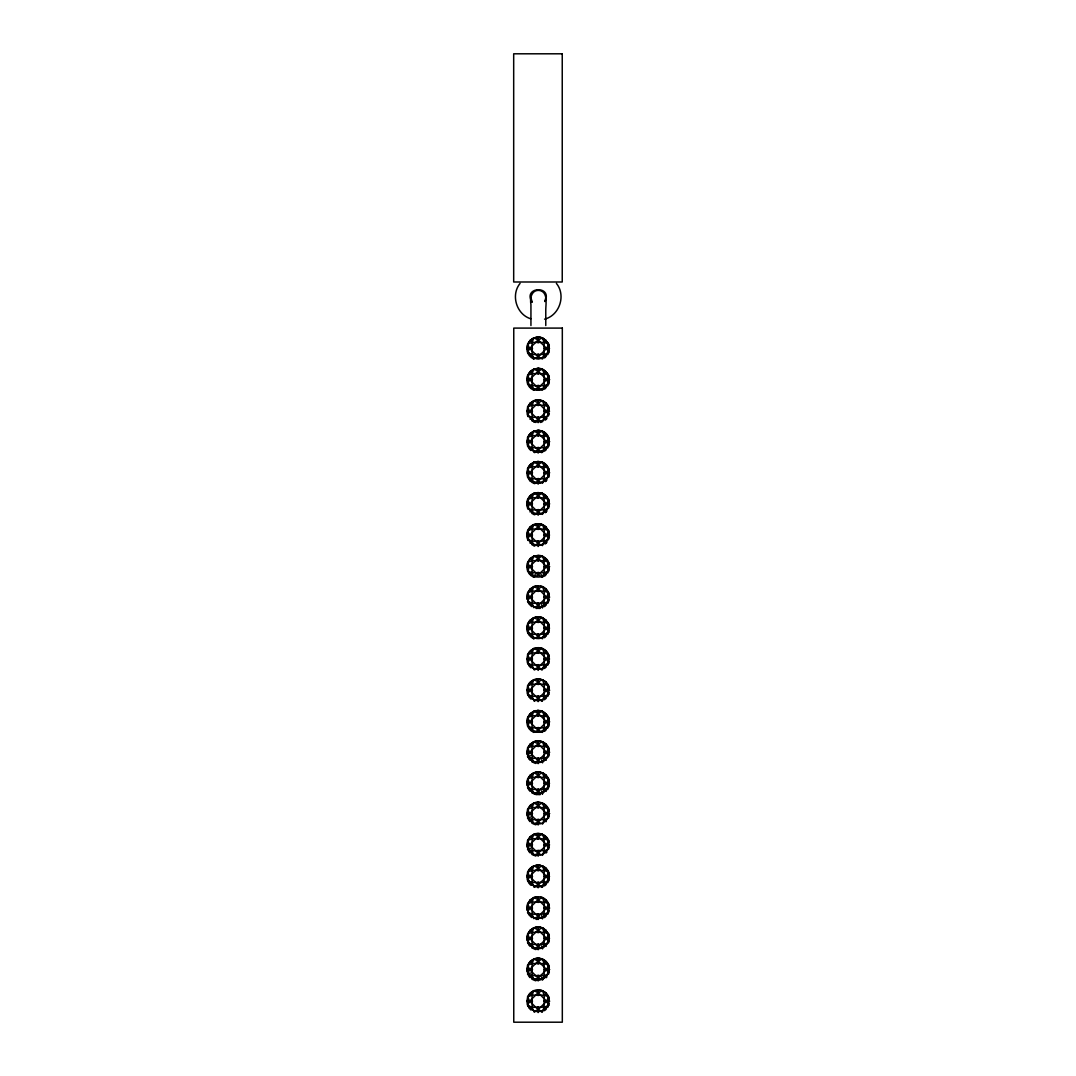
<?xml version="1.0" encoding="UTF-8"?>
<svg xmlns="http://www.w3.org/2000/svg" width="1076" height="1076" viewBox="0 0 1076 1076"><rect width="100%" height="100%" fill="white"/><g stroke="black" fill="none" stroke-linecap="round" stroke-linejoin="round"><path stroke-width="1.5" d="M535.915 422.451L533.777 421.792L532.122 417.273L532.122 405.235L533.777 400.702C540.098 397.864 548.182 402.182 549.325 409.014M540.354 368.476L542.492 369.122L544.133 373.654L544.133 385.679L542.492 390.211L538.135 388.167L529.634 379.667L527.59 375.295L532.122 373.654L544.133 373.654L548.679 375.295L546.635 379.667L538.135 388.167L533.777 390.211L532.122 385.679L532.122 373.654L533.777 369.122L539.251 368.315M540.354 337.232L542.492 337.877L544.133 342.41L544.133 354.448L542.492 358.967L538.135 356.923L529.634 348.436L527.59 344.051L532.122 342.41L544.133 342.41L548.679 344.051L546.635 348.422L538.135 356.923L533.777 358.967L532.122 354.448L532.122 342.41L533.777 337.877L539.251 337.07M533.777 824.149L532.122 819.616L532.122 807.592L533.777 803.059C540.098 800.208 548.182 804.525 549.325 811.371M539.251 771.976L542.492 772.783L544.133 777.316L544.133 789.34L542.492 793.873L538.135 791.828L529.634 783.341L527.59 778.957L532.122 777.316L544.133 777.316L548.679 778.957L546.635 783.328L538.135 791.828L533.777 793.873L532.122 789.34L532.122 777.316L533.777 772.783L537.018 771.976M533.777 762.803L532.122 758.271L532.122 746.246L533.777 741.714C540.098 738.862 548.182 743.18 549.325 750.026M540.354 710.617L542.492 711.276L544.133 715.809L544.133 727.833L542.492 732.366L538.135 730.308L529.634 721.821L527.59 717.45L532.122 715.809L544.133 715.809L548.679 717.45L546.635 721.808L538.135 730.308L533.777 732.366L532.122 727.833L532.122 715.809L533.777 711.276L535.915 710.617M533.225 699.265L532.122 696.239L532.122 684.215L533.777 679.682L539.251 678.875L543.501 680.166M533.225 668.021L532.122 665.008L532.122 652.984L533.777 648.451L541.443 648.075M548.195 622.816L542.492 617.651L538.135 619.709L529.634 628.196L527.59 623.824L529.311 620.96L533.777 617.651L538.135 619.709L546.635 628.196L549.54 628.196L546.635 628.209L538.135 636.696L533.777 638.74L532.122 634.208L532.122 622.184L533.777 617.651L539.251 616.844M540.354 585.936L542.492 586.581L544.133 591.114L544.133 603.138L542.492 607.671L538.135 605.627L529.634 597.126L527.59 592.755L532.122 591.114L544.133 591.114L548.679 592.755L546.635 597.113L538.135 605.627L533.777 607.671L532.122 603.138L532.122 591.114L533.777 586.581L535.915 585.936M541.443 555.767L542.492 556.144L544.133 560.677L544.133 572.701L542.492 577.234L538.135 575.176L529.634 566.689L527.59 562.318L532.122 560.677L544.133 560.677L548.679 562.318L546.635 566.675L538.135 575.176L533.777 577.234L532.122 572.701L532.122 560.677L533.777 556.144L540.354 555.485M534.826 546.016L533.777 545.64L532.122 541.107L532.122 529.083L533.777 524.55L541.443 524.173M534.826 514.785L533.777 514.409L532.122 509.876L532.122 497.852L533.777 493.319L541.443 492.942M534.826 483.689L533.777 483.312L532.122 478.78L532.122 466.755L533.777 462.223L541.443 461.846M533.225 450.723L532.122 447.71L532.122 435.672L533.777 431.14L539.251 430.333L543.501 431.624M533.225 1010.203L532.122 1007.176L532.122 995.152L533.777 990.619L541.443 990.243M533.777 980.128L532.122 975.596L532.122 963.571L533.777 959.039C540.098 956.187 548.182 960.505 549.325 967.351M533.777 948.884L532.122 944.351L532.122 932.327L533.777 927.794L537.018 926.987M540.354 896.886L542.492 897.532L544.133 902.065L544.133 914.089L542.492 918.622L538.135 916.577L529.634 908.077L527.59 903.705L532.122 902.065L544.133 902.065L548.679 903.705L546.635 908.077L538.135 916.577L533.777 918.622L532.122 914.089L532.122 902.065L533.777 897.532L535.915 896.886M533.225 885.454L532.122 882.441L532.122 870.417L533.777 865.884L539.251 865.064L543.501 866.355M533.777 855.38L532.122 850.847L532.122 838.823L533.777 834.29C540.098 831.452 548.182 835.77 549.325 842.602M528.074 478.147L527.59 477.139L529.634 472.767L538.135 464.267L542.492 462.223L544.133 466.755L544.133 478.78L542.492 483.312M528.074 447.078L527.59 446.069L529.634 441.698L538.135 433.198L542.492 431.14L544.133 435.672L544.133 447.71L542.492 452.243L541.443 452.619M528.074 416.641L527.59 415.632L529.634 411.261L538.135 402.76L542.492 400.702L544.133 405.235L544.133 417.273L542.492 421.792M528.074 881.809L527.59 880.8L529.634 876.429L538.135 867.928L542.492 865.884L544.133 870.417L544.133 882.441L542.492 886.974L541.443 887.35M528.074 850.228L527.59 849.206L529.634 844.848L538.135 836.334L542.492 834.29L544.133 838.823L544.133 850.847L542.492 855.38M528.074 818.984L527.59 817.975L529.634 813.604L538.135 805.104L542.492 803.059L544.133 807.592L544.133 819.616L542.492 824.149M528.074 757.638L527.59 756.63L529.634 752.258L538.135 743.758L542.492 741.714L544.133 746.246L544.133 758.271L542.492 762.803L541.578 759.817M528.074 695.621L527.59 694.598L529.634 690.241L538.135 681.727L542.492 679.682L544.133 684.215L544.133 696.239L542.492 700.772L541.443 701.148M528.074 664.376L527.59 663.367L529.634 658.996L538.135 650.496L542.492 648.451L544.133 652.984L544.133 665.008L542.492 669.541L541.443 669.918M540.354 617.005L542.492 617.651L544.133 622.184L544.133 634.208L542.492 638.74L538.135 636.696L529.634 628.209L526.715 628.196L527.213 624.887M528.074 540.488L527.59 539.466L529.634 535.108L538.135 526.594L542.492 524.55L544.133 529.083L544.133 541.107L542.492 545.64M528.074 509.244L527.59 508.235L529.634 503.864L538.135 495.363L542.492 493.319L544.133 497.852L544.133 509.876L542.492 514.409M528.074 1006.558L527.59 1005.535L529.634 1001.178L538.135 992.677L542.492 990.619L544.133 995.152L544.133 1007.176L542.492 1011.709L541.443 1012.086M528.074 974.964L527.59 973.955L529.634 969.584L538.135 961.083L542.492 959.039L544.133 963.571L544.133 975.596L542.492 980.128L541.578 977.156M539.251 926.987L542.492 927.794L544.133 932.327L544.133 944.351L542.492 948.884L541.578 945.912M530.939 325.557L530.939 304.481C529.822 298.953 531.154 289.861 539.022 290.385C548.424 291.583 545.72 304.051 545.774 310.251L545.774 325.557M545.774 297.796L544.94 301.186M527.213 345.114L527.213 351.744M527.213 376.344L527.213 382.989M549.325 350.655L548.679 352.807L544.133 354.448L532.122 354.448L527.59 352.807L529.634 348.436L538.135 339.935L542.492 337.877L548.195 343.042M549.325 381.899L548.679 384.038L544.133 385.679L532.122 385.679L527.59 384.038L529.634 379.667L538.135 371.166L542.492 369.122L548.195 374.287M549.056 414.569L549.325 413.48M549.325 443.917L548.679 446.069L544.133 447.71L532.122 447.71L527.59 446.069M527.213 563.367L527.213 569.998M549.325 475L548.679 477.139L544.133 478.78L532.122 478.78L527.59 477.139M527.213 593.804L526.944 599.359M549.056 507.173L549.325 506.097M549.056 538.417L549.325 537.327M549.325 568.922L548.679 571.06L544.133 572.701L532.122 572.701L527.59 571.06L529.634 566.689L538.135 558.188L542.492 556.144L546.944 559.439M549.056 600.435L549.325 599.359M527.213 718.499L527.213 725.13M549.325 630.428L548.679 632.58L544.133 634.208L532.122 634.208L527.59 632.58L529.634 628.209L532.539 628.196M549.325 661.229L548.679 663.367L544.133 665.008L532.122 665.008L527.59 663.367M527.213 780.019L526.944 785.561M549.325 692.46L548.679 694.598L544.133 696.239L532.122 696.239L527.59 694.598M549.325 724.054L548.679 726.192L544.133 727.833L532.122 727.833L527.59 726.192L529.634 721.821L538.135 713.321L542.492 711.276L548.195 716.428M549.056 755.567L549.325 754.491M549.056 786.65L549.325 785.561M549.056 816.913L549.325 815.837M527.213 904.755L526.944 910.309M527.213 935.031L526.944 940.572M549.056 848.157L549.325 847.068M549.325 878.662L548.679 880.8L544.133 882.441L532.122 882.441L527.59 880.8M549.056 911.399L549.325 910.309M549.056 941.661L549.325 940.572M549.056 972.906L549.325 971.816M549.325 1003.397L548.679 1005.535L544.133 1007.176L532.122 1007.176L527.59 1005.535M533.777 421.792L538.135 419.748L546.635 411.261L548.679 406.876L544.133 405.235L532.122 405.235L527.59 406.876L527.213 414.569M534.826 452.619L533.777 452.243L538.135 450.185L546.635 441.698L548.679 437.313L544.133 435.672L532.122 435.672L527.59 437.313L527.213 445.007M533.777 483.312L538.135 481.268L546.635 472.767L548.679 468.396L544.133 466.755L532.122 466.755L527.59 468.396L527.213 476.09M533.777 514.409L538.135 512.351L546.635 503.864L548.679 499.493L546.191 495.78L542.492 493.319M533.777 545.64L538.135 543.595L546.635 535.108L548.679 530.724L544.469 525.613M529.311 604.362L527.59 601.497L529.634 597.126L538.135 588.626L542.492 586.581M546.635 628.196L548.679 623.824L544.133 622.184L532.122 622.184L527.59 623.824M534.826 669.918L533.777 669.541L538.135 667.483L546.635 658.996L548.679 654.625L544.133 652.984L532.122 652.984L527.59 654.625L527.213 662.305M534.826 701.148L533.777 700.772L538.135 698.727L546.635 690.241L548.679 685.856L544.133 684.215L532.122 684.215L527.59 685.856L527.213 693.549M529.311 790.578L527.59 787.699L529.634 783.341L538.135 774.841L542.492 772.783M535.229 762.117L538.135 760.745L546.635 752.258L548.679 747.887L544.133 746.246L532.122 746.246L527.59 747.887L526.944 754.491M535.229 823.463L538.135 822.104L546.635 813.604L548.679 809.233L544.133 807.592L532.122 807.592L527.59 809.233L526.944 815.837M535.229 854.707L538.135 853.335L546.635 844.848L548.679 840.464L544.133 838.823L532.122 838.823L527.59 840.464L526.944 847.068M529.311 915.326L527.59 912.448L529.634 908.077L538.135 899.576L542.492 897.532M534.826 887.35L533.777 886.974L538.135 884.929L546.635 876.429L548.679 872.058L544.133 870.417L532.122 870.417L527.59 872.058L527.213 879.738M528.074 943.733L527.59 942.71L529.634 938.353L538.135 929.852L542.492 927.794M535.229 948.212L538.135 946.84L546.635 938.353L548.679 933.968L543.501 928.279M535.229 979.442L538.135 978.084L546.635 969.584L548.679 965.212L544.133 963.571L532.122 963.571L527.59 965.212L526.944 971.816M534.826 1012.086L533.777 1011.709L538.135 1009.665L546.635 1001.178L548.679 996.793L544.133 995.152L532.122 995.152L527.59 996.793L527.213 1004.486M527.59 344.051L530.065 340.352L533.777 337.877L538.135 339.935L546.635 348.422L548.679 352.807M527.59 375.295L530.065 371.597L533.777 369.122L538.135 371.166L546.635 379.667L548.679 384.038M527.59 562.318L530.065 558.605L533.777 556.144L538.135 558.188L546.635 566.675L548.679 571.06M527.59 592.755L530.065 589.043L533.777 586.581L538.135 588.626L546.635 597.113L548.679 601.497L544.133 603.138L532.122 603.138L527.59 601.497M527.59 717.45L530.065 713.738L533.777 711.276L538.135 713.321L546.635 721.808L548.679 726.192M527.59 778.957L530.065 775.258L533.777 772.783L538.135 774.841L546.635 783.328L548.679 787.699L544.133 789.34L532.122 789.34L527.59 787.699M527.59 903.705L530.065 900.007L533.777 897.532L538.135 899.576L546.635 908.077L548.679 912.448L544.133 914.089L532.122 914.089L527.59 912.448M541.04 948.212L538.135 946.84L529.634 938.353L527.59 933.968L530.065 930.269L533.777 927.794L538.135 929.852L546.635 938.339L548.679 942.71L544.133 944.351L532.122 944.351L527.59 942.71M535.229 574.476L533.777 577.234L532.755 576.749M547.617 354.771L548.195 353.816M547.617 386.015L548.195 385.047M547.617 448.033L548.195 447.078M547.617 573.024L548.195 572.069M547.617 603.475L548.195 602.506M547.617 634.544L548.195 633.589M547.617 665.331L548.195 664.376M547.617 696.575L548.195 695.621M547.617 728.156L548.195 727.201M547.617 789.676L548.195 788.721M547.617 882.764L548.195 881.809M547.617 914.425L548.195 913.457M547.617 1007.513L548.195 1006.558M544.94 301.576C553.024 284.911 522.264 286.485 532.001 302.235M520.085 283.391C510.549 294.959 516.453 314.461 530.791 318.805M529.311 434.448L527.59 437.313L529.634 441.685L538.135 450.185L542.492 452.243M529.311 465.531L527.59 468.396L529.634 472.767L538.135 481.268L541.04 482.626M529.311 651.747L527.59 654.625L529.634 658.983L538.135 667.483L542.492 669.541M529.311 682.991L527.59 685.856L529.634 690.227L538.135 698.727L542.492 700.772M529.311 869.179L527.59 872.058L529.634 876.415L538.135 884.929L542.492 886.974M529.311 993.928L527.59 996.793L529.634 1001.164L538.135 1009.665L542.492 1011.709M547.993 414.166L546.635 411.261L538.135 402.76L533.777 400.702L530.065 403.177L527.59 406.876L529.634 411.247L538.135 419.748L541.04 421.12M545.371 420.084L546.944 418.497M547.993 506.783L546.635 503.864L538.135 495.363L533.777 493.319C528.464 495.39 525.451 501.766 527.213 507.173M545.371 481.591L546.944 480.017M547.993 538.013L546.635 535.108L538.135 526.594L533.777 524.55C528.464 526.635 525.451 532.997 527.213 538.417M545.371 512.687L546.944 511.1M545.371 543.918L546.944 542.344M547.993 755.177L546.635 752.258L538.135 743.758L533.777 741.714L530.065 744.175L527.59 747.887L529.634 752.245L538.135 760.745L541.04 762.117M547.993 816.523L546.635 813.604L538.135 805.104L533.777 803.059L530.065 805.52L527.59 809.233L529.634 813.59L538.135 822.104L541.04 823.463M547.993 847.753L546.635 844.848L538.135 836.334L533.777 834.29L530.065 836.765L527.59 840.464L529.634 844.835L538.135 853.335L541.04 854.707M546.944 852.084L546.191 852.918L544.133 850.847L540.448 850.43L532.122 850.847L527.59 849.206L530.562 848.292M530.562 973.04L527.59 973.955L532.122 975.596L544.133 975.596L548.679 973.955L546.635 969.584L538.135 961.083L533.777 959.039L530.065 961.514L527.59 965.212L529.634 969.584L538.135 978.084L541.04 979.442M546.944 976.833L546.191 977.654L544.133 975.596M530.065 356.506L532.122 354.448M544.133 342.41L546.191 340.352M530.065 387.737L532.122 385.679M544.133 373.654L546.191 371.597M530.065 419.331L532.122 417.273L544.133 417.273L548.679 415.632M544.133 405.235L546.191 403.177M532.122 447.71L530.065 449.768L530.898 450.521M544.133 435.672L546.191 433.615L544.469 432.202M530.898 481.591L530.065 480.837L532.122 478.78M544.133 466.755L546.191 464.697L544.469 463.272M530.065 511.934L532.122 509.876L544.133 509.876L548.679 508.235M541.04 513.723L538.135 512.351L529.634 503.864L527.59 499.493L532.122 497.852L544.133 497.852L546.191 495.78M530.065 543.178L532.122 541.107L544.133 541.107L548.679 539.466M541.04 544.967L538.135 543.595L529.634 535.108L527.59 530.724L532.122 529.083L544.133 529.083L546.191 527.025M530.065 574.759L532.122 572.701M544.133 560.677L546.191 558.605M530.065 605.196L532.122 603.138M544.133 591.114L546.191 589.043L543.501 587.052M530.065 636.279L532.122 634.208M544.133 622.184L546.191 620.126M532.122 665.008L530.065 667.066L530.898 667.819M544.133 652.984L546.191 650.913L544.469 649.5M532.122 696.239L530.065 698.297L530.898 699.05M544.133 684.215L546.191 682.157L544.469 680.731M530.065 729.891L532.122 727.833M544.133 715.809L546.191 713.738M530.065 760.328L532.122 758.271L544.133 758.271L548.679 756.63M544.133 746.246L546.191 744.175M530.065 791.411L532.122 789.34M544.133 777.316L546.191 775.258L543.501 773.267M530.065 821.674L532.122 819.616L544.133 819.616L548.679 817.975M544.133 807.592L546.191 805.52M530.065 852.918L532.122 850.847M544.133 838.823L546.191 836.765M532.216 882.347L530.065 884.499L530.898 885.252M544.133 870.417L546.191 868.345L544.469 866.933M530.065 916.147L532.122 914.089M544.133 902.065L546.191 900.007L543.501 898.003M530.065 946.423L532.122 944.351M527.59 933.968L532.122 932.327L544.133 932.327L546.191 930.269M530.065 977.654L532.122 975.596M544.133 963.571L546.191 961.514M532.122 1007.176L530.065 1009.248L530.898 1009.987M544.133 995.152L546.191 993.094L544.469 991.682M544.469 357.918L545.371 357.259M544.469 389.162L545.371 388.49M544.469 451.18L546.191 449.768L544.133 447.71M544.469 576.171L545.371 575.512M544.469 606.608L545.371 605.949M544.469 637.691L545.371 637.032M544.469 668.478L546.191 667.066L544.133 665.008M544.469 699.723L546.191 698.297L544.133 696.239M544.469 731.303L545.371 730.644M544.469 885.911L546.191 884.499L544.133 882.441M544.469 917.572L545.371 916.9M544.469 1010.66L546.191 1009.248L544.133 1007.176M544.133 850.847L548.679 849.206M544.564 319.155C559.56 315.47 566.232 295.295 556.386 283.391M530.562 755.702L527.59 756.63L532.122 758.271M530.562 817.061L527.59 817.975L532.122 819.616M540.354 422.451L541.443 422.169M539.251 608.478L540.354 608.317M539.251 794.693L540.354 794.532M537.018 710.456L539.251 710.456M529.634 348.422L526.715 348.422L532.539 348.422M546.635 348.436L549.54 348.422L543.716 348.422M529.634 379.667L526.715 379.667L532.539 379.667M546.635 379.667L549.54 379.667L543.716 379.667M529.634 411.247L526.715 411.247L532.539 411.247M546.635 411.261L549.54 411.247L543.716 411.247M529.634 441.685L526.715 441.685L532.539 441.685M532.122 435.672L530.065 433.615L533.777 431.14L538.135 433.198L546.635 441.685L549.54 441.685L543.716 441.685M529.634 472.767L526.715 472.767L532.539 472.767M532.122 466.755L530.065 464.697L533.777 462.223L538.135 464.267L546.635 472.767L549.54 472.767L543.716 472.767M529.634 503.85L526.715 503.864L532.539 503.864M546.635 503.864L549.54 503.864L543.716 503.864M529.634 535.095L526.715 535.095L532.539 535.095M546.635 535.108L549.54 535.095L543.716 535.095M529.634 566.675L526.715 566.689L532.539 566.689M546.635 566.689L549.54 566.689L543.716 566.689M529.634 597.113L526.715 597.126L532.539 597.126M546.635 597.126L549.54 597.126L543.716 597.126M529.634 628.196L526.715 628.196L527.213 631.518M529.634 658.983L526.715 658.996L532.539 658.996M532.122 652.984L530.065 650.913L533.777 648.451L538.135 650.496L546.635 658.983L549.54 658.996L543.716 658.996M529.634 690.227L526.715 690.227L532.539 690.227M532.122 684.215L530.065 682.157L533.777 679.682L538.135 681.727L546.635 690.227L549.54 690.227L543.716 690.227M529.634 721.808L526.715 721.821L532.539 721.821M546.635 721.821L549.54 721.821L543.716 721.821M529.634 752.245L526.715 752.258L532.539 752.258M546.635 752.258L549.54 752.258L543.716 752.258M529.634 783.328L526.715 783.328L532.539 783.328M546.635 783.341L549.54 783.328L543.716 783.328M529.634 813.59L526.715 813.604L532.539 813.604M546.635 813.604L549.54 813.604L543.716 813.604M529.634 844.835L526.715 844.835L532.539 844.835M546.635 844.848L549.54 844.835L543.716 844.835M529.634 876.415L526.715 876.429L532.539 876.429M532.122 870.417L530.065 868.345L533.777 865.884L538.135 867.928L546.635 876.415L549.54 876.429L543.716 876.429M529.634 908.077L526.715 908.077L532.539 908.077M546.635 908.077L549.54 908.077L543.716 908.077M529.634 938.339L526.715 938.339L532.539 938.339M546.635 938.353L549.54 938.339L543.716 938.339M529.634 969.584L526.715 969.584L532.539 969.584M546.635 969.584L549.54 969.584L543.716 969.584M529.634 1001.164L526.715 1001.164L532.539 1001.164M532.122 995.152L530.065 993.094L533.777 990.619L538.135 992.677L546.635 1001.164L549.54 1001.164L543.716 1001.164M543.716 628.196L546.621 628.196L548.679 632.58M535.915 608.317L537.018 608.478M537.018 794.693L534.826 794.249M535.915 919.267L537.018 919.429M534.826 763.18L535.915 763.449M534.826 824.525L535.915 824.794M534.826 855.756L535.915 856.039M534.826 949.261L535.915 949.543M534.826 980.505L535.915 980.774M527.59 415.632L532.122 417.273M544.133 497.852L548.679 499.493L549.325 501.631M527.59 508.235L532.122 509.876M544.133 529.083L548.679 530.724L549.325 532.862M527.59 539.466L532.122 541.107M544.133 932.327L548.679 933.968L549.325 936.107M532.755 358.496L533.777 358.967M532.755 389.727L533.777 390.211M542.492 462.223L543.501 462.707M542.492 524.55L543.501 525.034M532.755 638.27L533.777 638.74M542.492 648.451L543.501 648.922M532.755 731.882L533.777 732.366M542.492 990.619L543.501 991.104M531.8 420.743L532.755 421.321M531.8 482.263L532.755 482.842M531.8 513.346L532.755 513.924M531.8 544.59L532.755 545.169M531.8 761.741L532.755 762.319M531.8 792.824L532.755 793.402M531.8 823.086L532.755 823.665M531.8 854.331L532.755 854.909M531.8 947.835L532.755 948.413M531.8 979.079L532.755 979.644M530.898 357.259L531.8 357.918M530.898 388.49L531.8 389.162M530.898 575.512L531.8 576.171M530.898 605.949L531.8 606.608M530.898 637.032L531.8 637.691M530.898 730.644L531.8 731.303M530.898 916.9L531.8 917.572M530.065 340.352L532.122 342.41M544.133 354.448L546.191 356.506M530.065 371.597L532.122 373.654M544.133 385.679L546.191 387.737M530.065 403.177L532.122 405.235M544.133 417.273L546.191 419.331M544.133 478.78L546.191 480.837M530.065 495.78L532.122 497.852M544.133 509.876L546.191 511.934M530.065 527.025L532.122 529.083M544.133 541.107L546.191 543.178M530.065 558.605L532.122 560.677M544.133 572.701L546.191 574.759M530.065 589.043L532.122 591.114M544.133 603.138L546.191 605.196M530.065 620.126L532.122 622.184M544.133 634.208L546.191 636.279M530.065 713.738L532.122 715.809M544.133 727.833L546.191 729.891M530.065 744.175L532.122 746.246M544.133 758.271L546.191 760.328M530.065 775.258L532.122 777.316M544.133 789.34L546.191 791.411M530.065 805.52L532.122 807.592M544.133 819.616L546.191 821.674M530.065 836.765L532.122 838.823M530.065 900.007L532.122 902.065M544.133 914.089L546.191 916.147M530.065 930.269L532.122 932.327M544.133 944.351L546.191 946.423M530.065 961.514L532.122 963.571M546.191 433.615L546.944 434.448M546.191 464.697L546.944 465.531M530.065 480.837L528.652 479.116M546.191 589.043L548.195 591.733M546.191 650.913L546.944 651.747M546.191 682.157L546.944 682.991M546.191 775.258L548.195 777.948M546.191 868.345L546.944 869.179M546.191 900.007L548.195 902.697M546.191 993.094L546.944 993.928M529.311 355.672L527.59 352.807M529.311 386.916L527.59 384.038M528.652 448.033L529.311 448.934M528.652 573.024L529.311 573.925M529.311 635.445L527.59 632.58M528.652 665.331L529.311 666.232M528.652 696.575L529.311 697.477M529.311 729.057L527.59 726.192M528.652 758.593L529.311 759.495M528.652 819.939L529.311 820.84M528.652 851.183L529.311 852.084M528.652 882.764L529.311 883.665M528.652 944.688L529.311 945.589M528.652 975.932L529.311 976.833M528.652 1007.513L529.311 1008.414M547.617 435.35L548.195 436.305M547.617 466.419L548.195 467.387M547.617 560.34L548.195 561.295M547.617 652.648L548.195 653.603M547.617 683.879L548.195 684.847M547.617 870.08L548.195 871.035M547.617 994.829L548.195 995.784M532.149 301.831L530.939 297.796M541.04 574.476L542.492 577.234M527.59 571.06L528.074 572.069M546.635 441.698L548.679 446.069M546.635 472.767L548.679 477.139M546.635 658.996L548.679 663.367M546.635 690.241L548.679 694.598M546.635 876.429L548.679 880.8M546.635 1001.178L548.679 1005.535M548.679 344.051L549.325 346.19M548.679 375.295L549.325 377.434M548.679 437.313L549.325 439.465M548.679 468.396L549.325 470.535M548.679 562.318L549.325 564.456M548.679 592.755L549.325 594.894M548.679 623.824L549.325 625.963M548.679 654.625L549.325 656.764M548.679 685.856L549.325 687.994M548.679 717.45L549.325 719.588M548.679 778.957L549.325 781.095M548.679 872.058L549.325 874.196M548.679 903.705L549.325 905.844M548.679 996.793L549.325 998.932M541.578 604.699L542.492 607.671M541.578 790.9L542.492 793.873M541.578 915.649L542.492 918.622M538.135 337.017L538.135 342.841M538.135 354.017L538.135 356.923M538.135 368.261L538.135 374.085M538.135 385.248L538.135 388.167M538.135 399.842L538.135 405.665M538.135 416.842L538.135 422.666M538.135 430.279L538.135 436.103M538.135 447.28L538.135 453.104M538.135 461.362L538.135 467.186M538.135 478.363L538.135 484.187M538.135 492.445L538.135 498.269M538.135 509.446L538.135 515.269M538.135 523.689L538.135 529.513M538.135 540.69L538.135 546.514M538.135 555.27L538.135 561.094M538.135 572.271L538.135 575.176M538.135 585.707L538.135 591.531M538.135 602.708L538.135 608.532M538.135 616.79L538.135 622.614M538.135 633.791L538.135 636.696M538.135 647.577L538.135 653.401M538.135 664.578L538.135 670.402M538.135 678.822L538.135 684.645M538.135 695.822L538.135 701.646M538.135 710.402L538.135 716.226M538.135 727.403L538.135 730.308M538.135 740.839L538.135 746.663M538.135 757.84L538.135 763.664M538.135 771.922L538.135 777.746M538.135 788.923L538.135 794.747M538.135 802.185L538.135 808.009M538.135 819.186L538.135 825.01M538.135 833.429L538.135 839.253M538.135 850.43L538.135 856.254M538.135 865.01L538.135 870.834M538.135 882.011L538.135 887.835M538.135 896.671L538.135 902.495M538.135 913.658L538.135 919.482M538.135 926.934L538.135 932.757M538.135 943.934L538.135 949.758M538.135 958.165L538.135 963.988M538.135 975.165L538.135 980.989M538.135 989.759L538.135 995.582M538.135 1006.759L538.135 1012.583M562.237 53.8L513.682 53.8L513.682 281.993L562.237 281.993L562.237 53.8M562.318 328.099L513.763 328.099L513.763 1022.2L562.318 1022.2L562.318 328.099M532.405 916.833A10.787 10.787 0 0 0 548.908 908.077A10.787 10.787 0 0 0 533.077 898.164A10.787 10.787 0 0 0 532.405 916.833M532.351 977.95A10.626 10.626 0 0 0 548.747 969.584A10.626 10.626 0 0 0 533.306 959.577A10.626 10.626 0 0 0 532.351 977.95M532.405 978.34A10.787 10.787 0 0 0 548.908 969.584A10.787 10.787 0 0 0 533.077 959.671A10.787 10.787 0 0 0 532.405 978.34M532.351 946.719A10.626 10.626 0 0 0 548.747 938.339A10.626 10.626 0 0 0 533.306 928.332A10.626 10.626 0 0 0 532.351 946.719M532.405 947.095A10.787 10.787 0 0 0 548.908 938.339A10.787 10.787 0 0 0 533.077 928.427A10.787 10.787 0 0 0 532.405 947.095M532.405 1009.92A10.787 10.787 0 0 0 548.908 1001.164A10.787 10.787 0 0 0 533.077 991.252A10.787 10.787 0 0 0 532.405 1009.92M532.351 884.795A10.626 10.626 0 0 0 548.747 876.429A10.626 10.626 0 0 0 533.306 866.409A10.626 10.626 0 0 0 532.351 884.795M532.405 885.171A10.787 10.787 0 0 0 548.908 876.429A10.787 10.787 0 0 0 533.077 866.516A10.787 10.787 0 0 0 532.405 885.171M532.405 822.346A10.787 10.787 0 0 0 548.908 813.604A10.787 10.787 0 0 0 533.077 803.691A10.787 10.787 0 0 0 532.405 822.346M532.405 853.591A10.787 10.787 0 0 0 548.908 844.835A10.787 10.787 0 0 0 533.077 834.922A10.787 10.787 0 0 0 532.405 853.591M532.351 730.187A10.626 10.626 0 0 0 548.747 721.821A10.626 10.626 0 0 0 533.306 711.801A10.626 10.626 0 0 0 532.351 730.187M532.405 730.564A10.787 10.787 0 0 0 548.908 721.821A10.787 10.787 0 0 0 533.077 711.908A10.787 10.787 0 0 0 532.405 730.564M532.405 667.739A10.787 10.787 0 0 0 548.908 658.996A10.787 10.787 0 0 0 533.077 649.084A10.787 10.787 0 0 0 532.405 667.739M532.351 791.707A10.626 10.626 0 0 0 548.747 783.328A10.626 10.626 0 0 0 533.306 773.321A10.626 10.626 0 0 0 532.351 791.707M532.405 792.084A10.787 10.787 0 0 0 548.908 783.328A10.787 10.787 0 0 0 533.077 773.415A10.787 10.787 0 0 0 532.405 792.084M532.351 760.624A10.626 10.626 0 0 0 548.747 752.258A10.626 10.626 0 0 0 533.306 742.238A10.626 10.626 0 0 0 532.351 760.624M532.405 761.001A10.787 10.787 0 0 0 548.908 752.258A10.787 10.787 0 0 0 533.077 742.346A10.787 10.787 0 0 0 532.405 761.001M532.405 698.983A10.787 10.787 0 0 0 548.908 690.227A10.787 10.787 0 0 0 533.077 680.314A10.787 10.787 0 0 0 532.405 698.983M532.405 575.431A10.787 10.787 0 0 0 548.908 566.689A10.787 10.787 0 0 0 533.077 556.776A10.787 10.787 0 0 0 532.405 575.431M532.351 512.23A10.626 10.626 0 0 0 548.747 503.864A10.626 10.626 0 0 0 533.306 493.844A10.626 10.626 0 0 0 532.351 512.23M532.405 512.606A10.787 10.787 0 0 0 548.908 503.864A10.787 10.787 0 0 0 533.077 493.951A10.787 10.787 0 0 0 532.405 512.606M532.351 636.575A10.626 10.626 0 0 0 548.747 628.196A10.626 10.626 0 0 0 533.306 618.189A10.626 10.626 0 0 0 532.351 636.575M532.405 636.952A10.787 10.787 0 0 0 548.908 628.196A10.787 10.787 0 0 0 533.077 618.283A10.787 10.787 0 0 0 532.405 636.952M532.405 605.869A10.787 10.787 0 0 0 548.908 597.126A10.787 10.787 0 0 0 533.077 587.214A10.787 10.787 0 0 0 532.405 605.869M532.351 543.474A10.626 10.626 0 0 0 548.747 535.095A10.626 10.626 0 0 0 533.306 525.088A10.626 10.626 0 0 0 532.351 543.474M532.405 543.851A10.787 10.787 0 0 0 548.908 535.095A10.787 10.787 0 0 0 533.077 525.182A10.787 10.787 0 0 0 532.405 543.851M532.405 420.003A10.787 10.787 0 0 0 548.908 411.247A10.787 10.787 0 0 0 533.077 401.335A10.787 10.787 0 0 0 532.405 420.003M532.351 356.802A10.626 10.626 0 0 0 548.747 348.422A10.626 10.626 0 0 0 533.306 338.415A10.626 10.626 0 0 0 532.351 356.802M532.405 357.178A10.787 10.787 0 0 0 548.908 348.422A10.787 10.787 0 0 0 533.077 338.51A10.787 10.787 0 0 0 532.405 357.178M532.351 481.133A10.626 10.626 0 0 0 548.747 472.767A10.626 10.626 0 0 0 533.306 462.761A10.626 10.626 0 0 0 532.351 481.133M532.405 481.523A10.787 10.787 0 0 0 548.908 472.767A10.787 10.787 0 0 0 533.077 462.855A10.787 10.787 0 0 0 532.405 481.523M532.351 450.064A10.626 10.626 0 0 0 548.747 441.685A10.626 10.626 0 0 0 533.306 431.678A10.626 10.626 0 0 0 532.351 450.064M532.405 450.44A10.787 10.787 0 0 0 548.908 441.685A10.787 10.787 0 0 0 533.077 431.772A10.787 10.787 0 0 0 532.405 450.44M532.351 388.032A10.626 10.626 0 0 0 548.747 379.667A10.626 10.626 0 0 0 533.306 369.66A10.626 10.626 0 0 0 532.351 388.032M532.405 388.423A10.787 10.787 0 0 0 548.908 379.667A10.787 10.787 0 0 0 533.077 369.754A10.787 10.787 0 0 0 532.405 388.423"/></g></svg>
